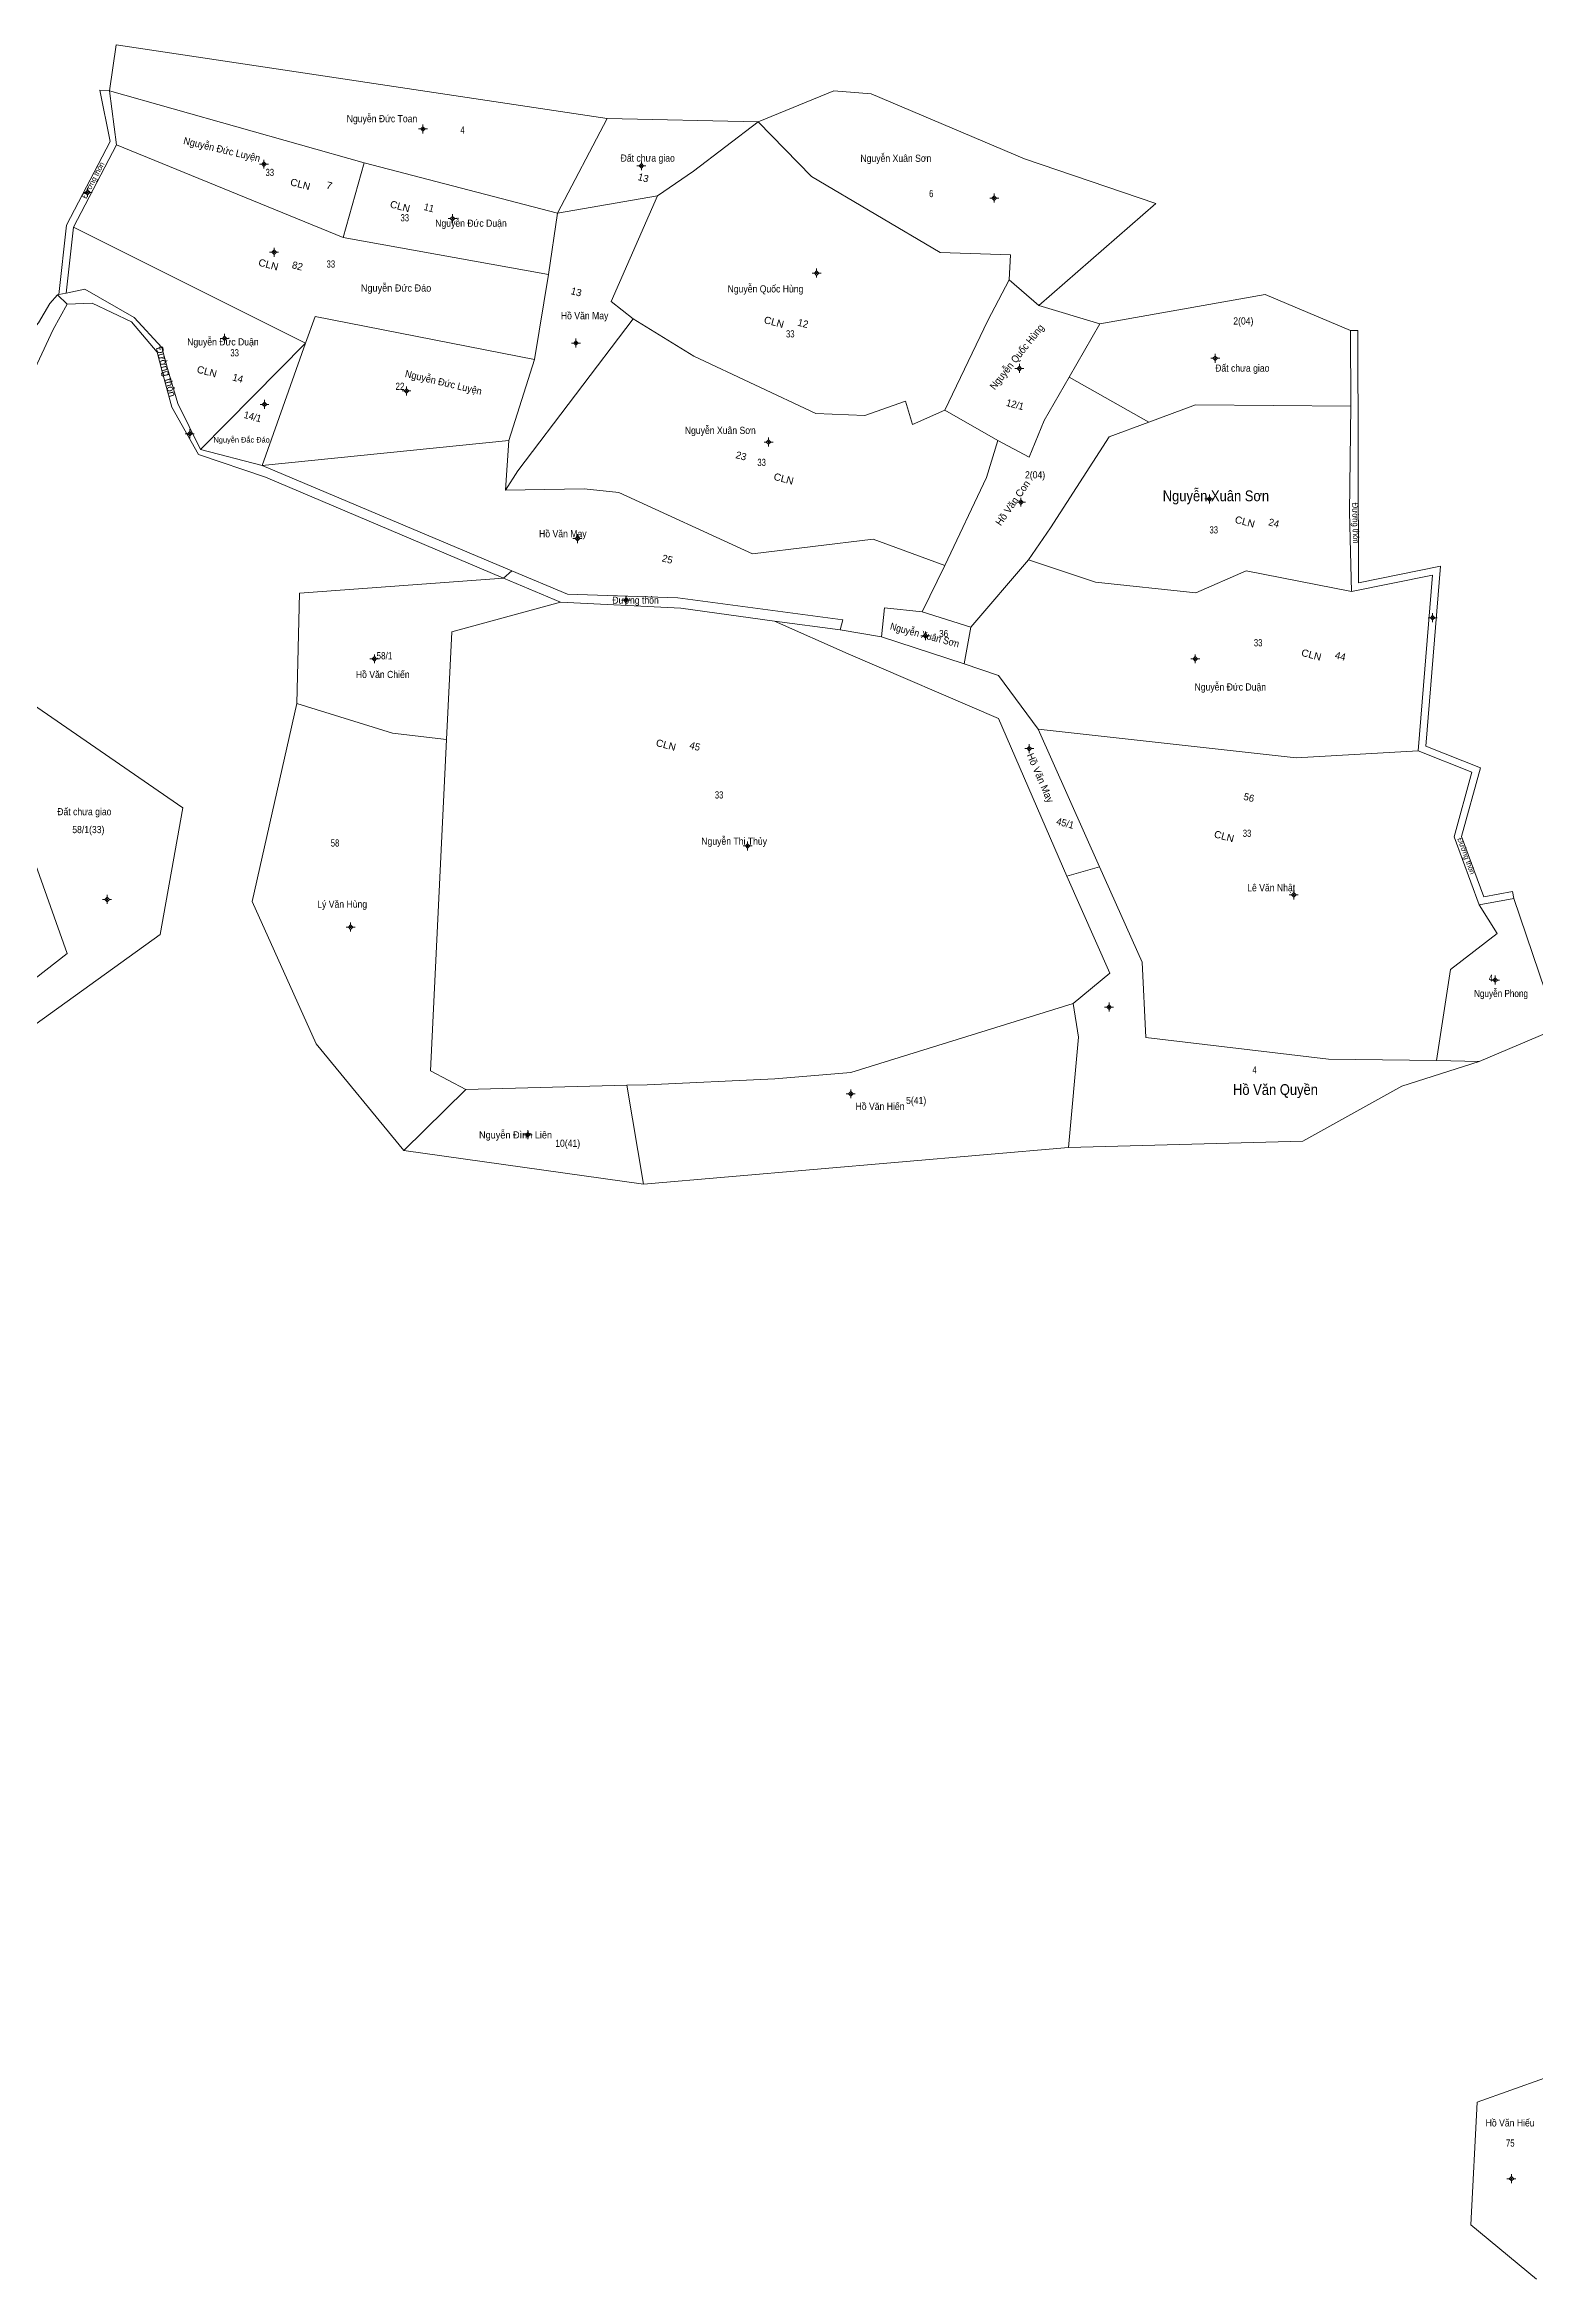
# Model space of a CAD drawing. Header units: metres. Extents: x 538455 to 541653, y 1847238 to 1851303.
# Drawn here: x 539630 to 540046, y 1850650 to 1851273 of the extents above; entities that cross this region are included whole.
import ezdxf
from ezdxf.enums import TextEntityAlignment as Align

# ---------------------------------------------------------------- set-up
doc = ezdxf.new("R2010")
doc.units = ezdxf.units.M
for name, color, linetype in [('1', 7, 'Continuous'), ('2', 7, 'Continuous'), ('3', 7, 'Continuous'), ('4', 7, 'Continuous')]:
    doc.layers.add(name, color=color, linetype=linetype)
for name, color, linetype, lineweight in [('11', 7, 'Continuous', 13), ('22', 7, 'Continuous', 13), ('5', 7, 'Continuous', 13)]:
    doc.layers.add(name, color=color, linetype=linetype, lineweight=lineweight)

msp = doc.modelspace()

# ---------------------------------------------------------------- hatches: boundary and pattern name
at = {"layer": '11'}
for points in [[(539735.6, 1851249.38, 1), (539735.3, 1851249.38, 1)], [(539691.27, 1851239.56, 1), (539690.97, 1851239.56, 1)], [(539796.51, 1851239.1, 1), (539796.21, 1851239.1, 1)], [(539642.07, 1851231.67, 1), (539641.77, 1851231.67, 1)], [(539894.91, 1851230.09, 1), (539894.61, 1851230.09, 1)], [(539743.87, 1851224.38, 1), (539743.57, 1851224.38, 1)], [(539694.11, 1851215.02, 1), (539693.81, 1851215.02, 1)], [(539845.38, 1851209.18, 1), (539845.08, 1851209.18, 1)], [(539680.3, 1851190.98, 1), (539680, 1851190.98, 1)], [(539778.28, 1851189.69, 1), (539777.98, 1851189.69, 1)], [(539901.93, 1851182.6, 1), (539901.63, 1851182.6, 1)], [(539956.55, 1851185.43, 1), (539956.25, 1851185.43, 1)], [(539731.02, 1851176.33, 1), (539730.72, 1851176.33, 1)], [(539691.42, 1851172.59, 1), (539691.12, 1851172.59, 1)], [(539670.56, 1851164.41, 1), (539670.26, 1851164.41, 1)], [(539831.99, 1851162.08, 1), (539831.69, 1851162.08, 1)], [(539902.36, 1851145.31, 1), (539902.06, 1851145.31, 1)], [(539954.91, 1851146.21, 1), (539954.61, 1851146.21, 1)], [(539778.7, 1851135.14, 1), (539778.4, 1851135.14, 1)], [(539792.23, 1851117.94, 1), (539791.93, 1851117.94, 1)], [(539875.71, 1851108.04, 1), (539875.41, 1851108.04, 1)], [(540017.18, 1851113.1, 1), (540016.88, 1851113.1, 1)], [(539722.05, 1851101.62, 1), (539721.75, 1851101.62, 1)], [(539951, 1851101.62, 1), (539950.7, 1851101.62, 1)], [(539904.68, 1851076.59, 1), (539904.38, 1851076.59, 1)], [(539826.14, 1851049.44, 1), (539825.84, 1851049.44, 1)], [(539647.53, 1851034.52, 1), (539647.23, 1851034.52, 1)], [(539978.45, 1851035.81, 1), (539978.15, 1851035.81, 1)], [(539715.42, 1851026.82, 1), (539715.12, 1851026.82, 1)], [(540034.6, 1851012.06, 1), (540034.3, 1851012.06, 1)], [(539926.93, 1851004.5, 1), (539926.63, 1851004.5, 1)], [(539854.92, 1850980.32, 1), (539854.62, 1850980.32, 1)], [(539764.81, 1850968.93, 1), (539764.51, 1850968.93, 1)], [(540039.15, 1850677.8, 1), (540038.85, 1850677.8, 1)]]:
    msp.add_hatch(color=256, dxfattribs=at).paths.add_polyline_path(points)

# ---------------------------------------------------------------- linework, layer by layer
for p, q in [((539734.82, 1851249.38), (539734.2, 1851249.38)), ((539735.45, 1851250.63), (539735.45, 1851250.01)), ((539735.45, 1851248.75), (539735.45, 1851248.13)), ((539736.7, 1851249.38), (539736.07, 1851249.38)), ((539690.49, 1851239.56), (539689.87, 1851239.56)), ((539691.12, 1851240.81), (539691.12, 1851240.19)), ((539691.12, 1851238.93), (539691.12, 1851238.31)), ((539692.37, 1851239.56), (539691.75, 1851239.56)), ((539795.73, 1851239.1), (539795.11, 1851239.1)), ((539796.36, 1851240.35), (539796.36, 1851239.73)), ((539796.36, 1851238.47), (539796.36, 1851237.85)), ((539797.61, 1851239.1), (539796.99, 1851239.1)), ((539641.92, 1851232.92), (539641.92, 1851232.29)), ((539641.3, 1851231.67), (539640.67, 1851231.67)), ((539641.92, 1851231.05), (539641.92, 1851230.42)), ((539643.17, 1851231.67), (539642.55, 1851231.67)), ((539894.13, 1851230.09), (539893.51, 1851230.09)), ((539894.76, 1851231.34), (539894.76, 1851230.71)), ((539894.76, 1851229.47), (539894.76, 1851228.84)), ((539896.01, 1851230.09), (539895.39, 1851230.09)), ((539743.09, 1851224.38), (539742.47, 1851224.38)), ((539743.72, 1851225.63), (539743.72, 1851225.01)), ((539743.72, 1851223.75), (539743.72, 1851223.13)), ((539744.97, 1851224.38), (539744.35, 1851224.38)), ((539693.33, 1851215.02), (539692.71, 1851215.02)), ((539693.96, 1851216.27), (539693.96, 1851215.65)), ((539693.96, 1851214.39), (539693.96, 1851213.77)), ((539695.21, 1851215.02), (539694.59, 1851215.02)), ((539844.61, 1851209.18), (539843.98, 1851209.18)), ((539845.23, 1851210.43), (539845.23, 1851209.81)), ((539845.23, 1851208.55), (539845.23, 1851207.93)), ((539846.48, 1851209.18), (539845.85, 1851209.18)), ((539679.53, 1851190.98), (539678.9, 1851190.98)), ((539680.15, 1851192.23), (539680.15, 1851191.61)), ((539680.15, 1851190.35), (539680.15, 1851189.73)), ((539681.4, 1851190.98), (539680.77, 1851190.98)), ((539777.51, 1851189.69), (539776.88, 1851189.69)), ((539778.13, 1851190.94), (539778.13, 1851190.31)), ((539778.13, 1851189.07), (539778.13, 1851188.44)), ((539779.38, 1851189.69), (539778.75, 1851189.69)), ((539901.15, 1851182.6), (539900.53, 1851182.6)), ((539901.78, 1851183.85), (539901.78, 1851183.23)), ((539903.03, 1851182.6), (539902.41, 1851182.6)), ((539955.77, 1851185.43), (539955.15, 1851185.43)), ((539956.4, 1851186.68), (539956.4, 1851186.05)), ((539956.4, 1851184.81), (539956.4, 1851184.18)), ((539957.65, 1851185.43), (539957.03, 1851185.43)), ((539730.25, 1851176.33), (539729.62, 1851176.33)), ((539730.87, 1851177.58), (539730.87, 1851176.95)), ((539732.12, 1851176.33), (539731.49, 1851176.33)), ((539901.78, 1851181.97), (539901.78, 1851181.35)), ((539690.65, 1851172.59), (539690.02, 1851172.59)), ((539691.27, 1851173.84), (539691.27, 1851173.21)), ((539691.27, 1851171.97), (539691.27, 1851171.34)), ((539692.52, 1851172.59), (539691.89, 1851172.59)), ((539730.87, 1851175.71), (539730.87, 1851175.08)), ((539669.79, 1851164.41), (539669.16, 1851164.41)), ((539670.41, 1851165.66), (539670.41, 1851165.03)), ((539670.41, 1851163.79), (539670.41, 1851163.16)), ((539671.66, 1851164.41), (539671.03, 1851164.41)), ((539831.21, 1851162.08), (539830.59, 1851162.08)), ((539831.84, 1851163.33), (539831.84, 1851162.71)), ((539831.84, 1851161.45), (539831.84, 1851160.83)), ((539833.09, 1851162.08), (539832.47, 1851162.08)), ((539901.59, 1851145.31), (539900.96, 1851145.31)), ((539902.21, 1851146.56), (539902.21, 1851145.93)), ((539903.46, 1851145.31), (539902.83, 1851145.31)), ((539954.13, 1851146.21), (539953.51, 1851146.21)), ((539954.76, 1851147.46), (539954.76, 1851146.83)), ((539954.76, 1851145.59), (539954.76, 1851144.96)), ((539956.01, 1851146.21), (539955.39, 1851146.21)), ((539902.21, 1851144.69), (539902.21, 1851144.06)), ((539777.93, 1851135.14), (539777.3, 1851135.14)), ((539778.55, 1851136.39), (539778.55, 1851135.77)), ((539778.55, 1851134.51), (539778.55, 1851133.89)), ((539779.8, 1851135.14), (539779.18, 1851135.14)), ((539791.45, 1851117.94), (539790.83, 1851117.94)), ((539792.08, 1851119.19), (539792.08, 1851118.57)), ((539792.08, 1851117.31), (539792.08, 1851116.69)), ((539793.33, 1851117.94), (539792.7, 1851117.94)), ((540017.03, 1851114.35), (540017.03, 1851113.73)), ((539874.94, 1851108.04), (539874.31, 1851108.04)), ((539875.56, 1851109.29), (539875.56, 1851108.67)), ((539875.56, 1851107.41), (539875.56, 1851106.79)), ((539876.81, 1851108.04), (539876.19, 1851108.04)), ((540016.41, 1851113.1), (540015.78, 1851113.1)), ((540017.03, 1851112.47), (540017.03, 1851111.85)), ((540018.28, 1851113.1), (540017.65, 1851113.1)), ((539721.27, 1851101.62), (539720.65, 1851101.62)), ((539721.9, 1851102.87), (539721.9, 1851102.25)), ((539723.15, 1851101.62), (539722.53, 1851101.62)), ((539950.23, 1851101.62), (539949.6, 1851101.62)), ((539950.85, 1851102.87), (539950.85, 1851102.25)), ((539952.1, 1851101.62), (539951.47, 1851101.62)), ((539721.9, 1851100.99), (539721.9, 1851100.37)), ((539950.85, 1851100.99), (539950.85, 1851100.37)), ((539903.91, 1851076.59), (539903.28, 1851076.59)), ((539904.53, 1851077.84), (539904.53, 1851077.21)), ((539905.78, 1851076.59), (539905.15, 1851076.59)), ((539904.53, 1851075.97), (539904.53, 1851075.34)), ((539825.37, 1851049.44), (539824.74, 1851049.44)), ((539825.99, 1851050.69), (539825.99, 1851050.07)), ((539825.99, 1851048.81), (539825.99, 1851048.19)), ((539827.24, 1851049.44), (539826.61, 1851049.44)), ((539646.75, 1851034.52), (539646.13, 1851034.52)), ((539647.38, 1851035.77), (539647.38, 1851035.15)), ((539647.38, 1851033.89), (539647.38, 1851033.27)), ((539648.63, 1851034.52), (539648.01, 1851034.52)), ((539977.68, 1851035.81), (539977.05, 1851035.81)), ((539978.3, 1851037.06), (539978.3, 1851036.43)), ((539978.3, 1851035.19), (539978.3, 1851034.56)), ((539979.55, 1851035.81), (539978.93, 1851035.81)), ((539714.65, 1851026.82), (539714.02, 1851026.82)), ((539715.27, 1851028.07), (539715.27, 1851027.45)), ((539716.52, 1851026.82), (539715.89, 1851026.82)), ((539715.27, 1851026.19), (539715.27, 1851025.57)), ((540033.82, 1851012.06), (540033.2, 1851012.06)), ((540034.45, 1851013.31), (540034.45, 1851012.69)), ((540034.45, 1851011.43), (540034.45, 1851010.81)), ((540035.7, 1851012.06), (540035.07, 1851012.06)), ((539926.15, 1851004.5), (539925.53, 1851004.5)), ((539926.78, 1851005.75), (539926.78, 1851005.13)), ((539926.78, 1851003.87), (539926.78, 1851003.25)), ((539928.03, 1851004.5), (539927.41, 1851004.5)), ((539854.15, 1850980.32), (539853.52, 1850980.32)), ((539854.77, 1850981.57), (539854.77, 1850980.95)), ((539854.77, 1850979.69), (539854.77, 1850979.07)), ((539856.02, 1850980.32), (539855.39, 1850980.32)), ((539764.03, 1850968.93), (539763.41, 1850968.93)), ((539764.66, 1850970.18), (539764.66, 1850969.55)), ((539764.66, 1850968.31), (539764.66, 1850967.68)), ((539765.91, 1850968.93), (539765.29, 1850968.93)), ((540038.37, 1850677.8), (540037.75, 1850677.8)), ((540039, 1850679.05), (540039, 1850678.43)), ((540040.25, 1850677.8), (540039.63, 1850677.8)), ((540039, 1850677.17), (540039, 1850676.55))]:
    msp.add_line(p, q, dxfattribs=at)
for points in [[(539735.45, 1851250.01), (539734.82, 1851249.38), (539735.45, 1851248.75), (539736.07, 1851249.38)], [(539691.12, 1851240.19), (539690.49, 1851239.56), (539691.12, 1851238.93), (539691.75, 1851239.56)], [(539796.36, 1851239.73), (539795.73, 1851239.1), (539796.36, 1851238.47), (539796.99, 1851239.1)], [(539641.92, 1851232.29), (539641.3, 1851231.67), (539641.92, 1851231.05), (539642.55, 1851231.67)], [(539894.76, 1851230.71), (539894.13, 1851230.09), (539894.76, 1851229.47), (539895.39, 1851230.09)], [(539743.72, 1851225.01), (539743.09, 1851224.38), (539743.72, 1851223.75), (539744.35, 1851224.38)], [(539693.96, 1851215.65), (539693.33, 1851215.02), (539693.96, 1851214.39), (539694.59, 1851215.02)], [(539845.23, 1851209.81), (539844.61, 1851209.18), (539845.23, 1851208.55), (539845.85, 1851209.18)], [(539680.15, 1851191.61), (539679.53, 1851190.98), (539680.15, 1851190.35), (539680.77, 1851190.98)], [(539778.13, 1851190.31), (539777.51, 1851189.69), (539778.13, 1851189.07), (539778.75, 1851189.69)], [(539901.78, 1851183.23), (539901.15, 1851182.6), (539901.78, 1851181.97), (539902.41, 1851182.6)], [(539956.4, 1851186.05), (539955.77, 1851185.43), (539956.4, 1851184.81), (539957.03, 1851185.43)], [(539730.87, 1851176.95), (539730.25, 1851176.33), (539730.87, 1851175.71), (539731.49, 1851176.33)], [(539691.27, 1851173.21), (539690.65, 1851172.59), (539691.27, 1851171.97), (539691.89, 1851172.59)], [(539670.41, 1851165.03), (539669.79, 1851164.41), (539670.41, 1851163.79), (539671.03, 1851164.41)], [(539831.84, 1851162.71), (539831.21, 1851162.08), (539831.84, 1851161.45), (539832.47, 1851162.08)], [(539902.21, 1851145.93), (539901.59, 1851145.31), (539902.21, 1851144.69), (539902.83, 1851145.31)], [(539954.76, 1851146.83), (539954.13, 1851146.21), (539954.76, 1851145.59), (539955.39, 1851146.21)], [(539778.55, 1851135.77), (539777.93, 1851135.14), (539778.55, 1851134.51), (539779.18, 1851135.14)], [(539792.08, 1851118.57), (539791.45, 1851117.94), (539792.08, 1851117.31), (539792.7, 1851117.94)], [(540017.03, 1851113.73), (540016.41, 1851113.1), (540017.03, 1851112.47), (540017.65, 1851113.1)], [(539875.56, 1851108.67), (539874.94, 1851108.04), (539875.56, 1851107.41), (539876.19, 1851108.04)], [(539721.9, 1851102.25), (539721.27, 1851101.62), (539721.9, 1851100.99), (539722.53, 1851101.62)], [(539950.85, 1851102.25), (539950.23, 1851101.62), (539950.85, 1851100.99), (539951.47, 1851101.62)], [(539904.53, 1851077.21), (539903.91, 1851076.59), (539904.53, 1851075.97), (539905.15, 1851076.59)], [(539825.99, 1851050.07), (539825.37, 1851049.44), (539825.99, 1851048.81), (539826.61, 1851049.44)], [(539647.38, 1851035.15), (539646.75, 1851034.52), (539647.38, 1851033.89), (539648.01, 1851034.52)], [(539978.3, 1851036.43), (539977.68, 1851035.81), (539978.3, 1851035.19), (539978.93, 1851035.81)], [(539715.27, 1851027.45), (539714.65, 1851026.82), (539715.27, 1851026.19), (539715.89, 1851026.82)], [(540034.45, 1851012.69), (540033.82, 1851012.06), (540034.45, 1851011.43), (540035.07, 1851012.06)], [(539926.78, 1851005.13), (539926.15, 1851004.5), (539926.78, 1851003.87), (539927.41, 1851004.5)], [(539854.77, 1850980.95), (539854.15, 1850980.32), (539854.77, 1850979.69), (539855.39, 1850980.32)], [(539764.66, 1850969.55), (539764.03, 1850968.93), (539764.66, 1850968.31), (539765.29, 1850968.93)], [(540039, 1850678.43), (540038.37, 1850677.8), (540039, 1850677.17), (540039.63, 1850677.8)]]:
    msp.add_lwpolyline(points, close=True, dxfattribs=at)
for centre in [(539735.45, 1851249.38), (539691.12, 1851239.56), (539796.36, 1851239.1), (539641.92, 1851231.67), (539894.76, 1851230.09), (539743.72, 1851224.38), (539693.96, 1851215.02), (539845.23, 1851209.18), (539680.15, 1851190.98), (539778.13, 1851189.69), (539901.78, 1851182.6), (539956.4, 1851185.43), (539730.87, 1851176.33), (539691.27, 1851172.59), (539670.41, 1851164.41), (539831.84, 1851162.08), (539902.21, 1851145.31), (539954.76, 1851146.21), (539778.55, 1851135.14), (539792.08, 1851117.94), (539875.56, 1851108.04), (540017.03, 1851113.1), (539721.9, 1851101.62), (539950.85, 1851101.62), (539904.53, 1851076.59), (539825.99, 1851049.44), (539647.38, 1851034.52), (539978.3, 1851035.81), (539715.27, 1851026.82), (540034.45, 1851012.06), (539926.78, 1851004.5), (539854.77, 1850980.32), (539764.66, 1850968.93), (540039, 1850677.8)]:
    msp.add_circle(centre, 0.15, dxfattribs=at)
at = {"layer": '22'}
for p, q in [((539633.58, 1851203.12), (539633.89, 1851203.18)), ((539633.58, 1851203.12), (539636.22, 1851200.48)), ((539633.89, 1851203.18), (539635.96, 1851203.61)), ((539757.89, 1851124.14), (539760.22, 1851126.21))]:
    msp.add_line(p, q, dxfattribs=at)
for points in [[(539635.96, 1851203.61), (539638, 1851222), (539650, 1851245), (539648, 1851260), (539645.31, 1851260.16), (539648.23, 1851245.93), (539636.05, 1851222.59), (539633.89, 1851203.18)], [(539633.58, 1851203.12), (539631.43, 1851200.75), (539628.24, 1851195.3), (539617.42, 1851182.74)], [(539760.22, 1851126.21), (539690.6, 1851155.56), (539673.4, 1851159.96), (539667.14, 1851172.78), (539664.26, 1851182.57), (539662.63, 1851188.42), (539654.93, 1851196.84), (539641.14, 1851204.68), (539635.96, 1851203.61)], [(539636.22, 1851200.48), (539632.36, 1851193.42), (539627.84, 1851183.89), (539621.46, 1851170.37), (539603.26, 1851142.36), (539591.92, 1851127.35), (539581.59, 1851112.99), (539567.97, 1851104.32), (539546.69, 1851088.66), (539524.05, 1851075.3)], [(539636.22, 1851200.48), (539643.18, 1851200.81), (539654.16, 1851195.62), (539661.33, 1851187.15), (539662.71, 1851181.74), (539665.43, 1851171.76), (539672.89, 1851158.62), (539691.52, 1851152.25), (539757.89, 1851124.14)], [(539757.89, 1851124.14), (539773.85, 1851117.38), (539807.4, 1851115.74), (539833.5, 1851112.17), (539851.84, 1851109.67), (539852.51, 1851112.48), (539806.53, 1851118.62), (539775.73, 1851119.67), (539760.22, 1851126.21)]]:
    msp.add_lwpolyline(points, dxfattribs=at)
msp.add_lwpolyline([(539993.86, 1851142.48), (539994.38, 1851120.4), (540017, 1851125), (540013, 1851076), (540028, 1851070), (540023, 1851052), (540030, 1851033), (540039.65, 1851034.77), (540039.29, 1851036.74), (540031.29, 1851035.27), (540025.1, 1851052.09), (540030.41, 1851071.19), (540015.11, 1851077.31), (540019.21, 1851127.49), (539996.37, 1851122.85), (539996.15, 1851193.19), (539994.15, 1851193.18), (539994.19, 1851172.1)], close=True, dxfattribs=at)
at = {"layer": '5'}
for p, q in [((539772.99, 1851225.89), (539786.79, 1851252.32)), ((539786.79, 1851252.32), (539828.96, 1851251.35)), ((539713.18, 1851219.13), (539650, 1851245)), ((539719.07, 1851239.96), (539713.18, 1851219.13)), ((539719.07, 1851239.96), (539772.99, 1851225.89)), ((539772.99, 1851225.89), (539770.51, 1851208.81)), ((539772.99, 1851225.89), (539800.87, 1851230.7)), ((539638, 1851222), (539702.72, 1851189.62)), ((539770.51, 1851208.81), (539713.18, 1851219.13)), ((539770.51, 1851208.81), (539766.52, 1851185.05)), ((539898.94, 1851207.32), (539907.24, 1851200.18)), ((539924.19, 1851195.08), (539907.24, 1851200.18)), ((539915.63, 1851180.21), (539924.19, 1851195.08)), ((539673.4, 1851159.96), (539702.72, 1851189.62)), ((539766.52, 1851185.05), (539759.37, 1851162.54)), ((539915.63, 1851180.21), (539937.9, 1851167.61)), ((539881, 1851171), (539895.8, 1851162.54)), ((539759.37, 1851162.54), (539758.52, 1851148.68)), ((539880.98, 1851127.67), (539874.63, 1851114.75)), ((539888.2, 1851110.41), (539904.32, 1851129.23)), ((539888.2, 1851110.41), (539874.63, 1851114.75)), ((539863.32, 1851107.75), (539851.84, 1851109.67)), ((539886.36, 1851100.2), (539863.32, 1851107.75)), ((539888.2, 1851110.41), (539886.36, 1851100.2)), ((539924.17, 1851043.63), (539907, 1851082)), ((539915, 1851041), (539924.17, 1851043.63)), ((540029.96, 1850989.34), (540018.09, 1850989.62)), ((539730.16, 1850964.48), (539747.38, 1850981.5)), ((539747.38, 1850981.5), (539792.33, 1850982.71)), ((539796.98, 1850955.16), (539792.33, 1850982.71)), ((539730.16, 1850964.48), (539796.98, 1850955.16)), ((539796.98, 1850955.16), (539915.46, 1850965.36))]:
    msp.add_line(p, q, dxfattribs=at)
for points in [[(539719.07, 1851239.96), (539648, 1851260), (539649.88, 1851272.88), (539786.79, 1851252.32)], [(539828.96, 1851251.35), (539850, 1851260), (539860.48, 1851259.21), (539903.2, 1851241.05), (539939.86, 1851228.61), (539907.24, 1851200.18)], [(539800.87, 1851230.7), (539810.87, 1851237.62), (539828.96, 1851251.35)], [(539828.96, 1851251.35), (539843.77, 1851236.15), (539879.7, 1851214.92), (539899.33, 1851214.24), (539898.94, 1851207.32)], [(539794.12, 1851196.48), (539787.94, 1851201.26), (539800.87, 1851230.7)], [(539881, 1851171), (539893, 1851196), (539898.94, 1851207.32)], [(539924.19, 1851195.08), (539970.33, 1851203.25), (539994.15, 1851193.18)], [(539702.72, 1851189.62), (539705.38, 1851197.09), (539766.52, 1851185.05)], [(539794.12, 1851196.48), (539761.94, 1851154.06), (539758.52, 1851148.68)], [(539794.12, 1851196.48), (539811, 1851186), (539845, 1851170), (539858.64, 1851169.46), (539870.05, 1851173.43), (539872, 1851167), (539881, 1851171)], [(539702.72, 1851189.62), (539690.6, 1851155.56), (539759.37, 1851162.54)], [(539895.8, 1851162.54), (539904.49, 1851157.87), (539908.67, 1851168.13), (539915.63, 1851180.21)], [(539937.9, 1851167.61), (539950.9, 1851172.42), (539994.19, 1851172.1)], [(539904.32, 1851129.23), (539910.42, 1851138.17), (539926.84, 1851163.52), (539937.9, 1851167.61)], [(539880.98, 1851127.67), (539892.64, 1851152.15), (539895.8, 1851162.54)], [(539758.52, 1851148.68), (539780.41, 1851149), (539790.09, 1851148.05), (539827.33, 1851130.88), (539860.97, 1851135.02), (539880.98, 1851127.67)], [(539904.32, 1851129.23), (539923, 1851123), (539951, 1851120), (539965, 1851126.18), (539994.38, 1851120.4)], [(539700.3, 1851089.16), (539701.07, 1851119.91), (539757.89, 1851124.14)], [(539742.07, 1851079.11), (539743.55, 1851109.16), (539773.85, 1851117.38)], [(539874.63, 1851114.75), (539864.18, 1851115.89), (539863.32, 1851107.75)], [(539833.5, 1851112.17), (539854, 1851103), (539896, 1851085), (539915, 1851041)], [(539886.36, 1851100.2), (539896, 1851097), (539907, 1851082)], [(539584.23, 1850988.16), (539606.92, 1850990.96), (539609.41, 1850998.52), (539636.2, 1851019.48), (539611.42, 1851089.21)], [(539618.5, 1851094.53), (539668.54, 1851060.11), (539662.14, 1851024.73), (539592.27, 1850974.5)], [(539700.3, 1851089.16), (539687.8, 1851033.99), (539705.65, 1850994.29), (539730.16, 1850964.48)], [(539700.3, 1851089.16), (539727.01, 1851080.86), (539742.07, 1851079.11)], [(539747.38, 1850981.5), (539737.54, 1850986.75), (539742.07, 1851079.11)], [(539907, 1851082), (539979, 1851074), (540013, 1851076)], [(539915, 1851041), (539927, 1851014), (539916.81, 1851005.48)], [(539924.17, 1851043.63), (539936, 1851017), (539937, 1850996), (539988, 1850990), (540018.09, 1850989.62)], [(540030, 1851033), (540035, 1851025), (540022, 1851015), (540018.09, 1850989.62)], [(540029.96, 1850989.34), (540051.9, 1850998.61), (540039.65, 1851034.77)], [(539792.33, 1850982.71), (539798.02, 1850982.86), (539833.62, 1850984.48), (539854.82, 1850986.29), (539916.81, 1851005.48)], [(539915.46, 1850965.36), (539918.24, 1850996.13), (539916.81, 1851005.48)], [(539915.46, 1850965.36), (539980.8, 1850967.08), (540008.47, 1850982.47), (540029.96, 1850989.34)], [(540048.24, 1850705.85), (540029.49, 1850699.16), (540027.68, 1850664.91), (540046.02, 1850649.75)]]:
    msp.add_lwpolyline(points, dxfattribs=at)

# ---------------------------------------------------------------- texts
at = {"layer": '1'}
for s, height, width, p in [('Nguyễn Đức Toan', 2, 0.9, (539724.035, 1851251.26)), ('Đất chưa giao', 2, 0.9, (539798.14, 1851240.27)), ('Nguyễn Xuân Sơn', 2, 0.9, (539867.34, 1851240.21)), ('Nguyễn Đức Duận', 2, 0.9, (539748.85, 1851222.1)), ('Nguyễn Đức Đáo', 2, 0.95, (539727.96, 1851204.03)), ('Nguyễn Quốc Hùng', 2, 0.9, (539830.98, 1851203.79)), ('Hồ Văn May', 2, 0.9, (539780.54, 1851196.32)), ('Nguyễn Đức Duận', 2, 0.9, (539679.67, 1851189.01)), ('Đất chưa giao', 2, 0.9, (539963.95, 1851181.69)), ('Nguyễn Đắc Đáo', 1.5, 0.9, (539684.9, 1851161.94)), ('Nguyễn Xuân Sơn', 2, 0.9, (539818.37, 1851164.33)), ('Nguyễn Xuân Sơn', 3, 0.9, (539956.595, 1851145.57)), ('Hồ Văn May', 2, 0.9, (539774.47, 1851135.52)), ('Đường thôn', 2, 0.9, (539794.74, 1851117)), ('Hồ Văn Chiến', 2, 0.9, (539724.245, 1851096.27)), ('Nguyễn Đức Duận', 2, 0.9, (539960.6, 1851092.79)), ('Đất chưa giao', 2, 0.9, (539641.03, 1851058.01)), ('Nguyễn Thị Thủy', 2, 0.9, (539822.245, 1851049.78)), ('Lê Văn Nhật', 2, 0.9, (539972, 1851036.8)), ('Lý Văn Hùng', 2, 0.9, (539712.935, 1851032.22)), ('Nguyễn Phong', 2, 0.85, (540036.1, 1851007.32)), ('Hồ Văn Quyền', 3, 0.9, (539973.2, 1850980.02)), ('Hồ Văn Hiến', 2, 0.9, (539862.925, 1850975.83)), ('Nguyễn Đình Liên', 2, 0.95, (539761.28, 1850967.87)), ('Hồ Văn Hiếu', 2, 0.9, (540038.635, 1850692.37))]:
    msp.add_text(s, height=height, dxfattribs=dict(at, width=width)).set_placement(p, align=Align.CENTER)
for s, height, rotation, width, p in [('Nguyễn Đức Luyện', 2, 346.608, 0.95, (539679.163, 1851242.689)), ('Nguyễn Quốc Hùng', 2, 51.47, 0.95, (539901.843, 1851185.222)), ('Nguyễn Đức Luyện', 2, 346.608, 0.95, (539740.953, 1851177.719)), ('Đường thôn', 1.7, 271.349, 0.9, (539994.705, 1851139.445)), ('Nguyễn Xuân Sơn', 2, 345.248, 0.9, (539875.14, 1851107.301))]:
    msp.add_text(s, height=height, rotation=rotation, dxfattribs=dict(at, width=width)).set_placement(p, align=Align.CENTER)
for s, height, rotation, p in [('Đường thôn', 1.5, 62.442, (539644.114, 1851234.733)), ('Đường thôn', 2, 285.245, (539662.854, 1851181.458)), ('Hồ Văn Con', 2, 55.176, (539900.752, 1851144.524)), ('Hồ Văn May', 2, 293.356, (539906.717, 1851068.041)), ('Đường thôn', 1.445, 290.225, (540025.731, 1851046.415))]:
    msp.add_text(s, height=height, rotation=rotation, dxfattribs=at).set_placement(p, align=Align.CENTER)
at = {"layer": '2'}
for s, width, p in [('4', 0.8, (539746.485, 1851248.07)), ('6', 0.8, (539877.2, 1851230.36)), ('2(04)', 0.9, (539964.24, 1851194.84)), ('22', 0.85, (539729.045, 1851176.62)), ('2(04)', 0.9, (539906.16, 1851151.94)), ('36', 0.85, (539880.665, 1851107.68)), ('58/1', 0.85, (539724.72, 1851101.5)), ('58/1(33)', 0.9, (539642.145, 1851053.02)), ('58', 0.8, (539710.945, 1851049.28)), ('4', 0.8, (540033.245, 1851011.58)), ('4', 0.8, (539967.375, 1850986.03)), ('5(41)', 0.9, (539873, 1850977.48)), ('10(41)', 0.9, (539775.815, 1850965.54)), ('75', 0.8, (540038.68, 1850686.75))]:
    msp.add_text(s, height=2, dxfattribs=dict(at, width=width)).set_placement(p, align=Align.CENTER)
for s, width, p in [('7', 1.1, (539709.085, 1851232.645)), ('11', 0.95, (539736.895, 1851226.458)), ('14/1', 0.95, (539687.725, 1851168.207)), ('12/1', 0.95, (539900.335, 1851171.567)), ('45/1', 0.95, (539914.315, 1851054.817))]:
    msp.add_text(s, height=2, rotation=345.248, dxfattribs=dict(at, width=width)).set_placement(p, align=Align.CENTER)
for s, p in [('13', (539796.65, 1851234.793)), ('82', (539700.21, 1851210.23)), ('13', (539777.96, 1851202.983)), ('12', (539841.19, 1851194.2)), ('14', (539683.595, 1851178.919)), ('23', (539823.94, 1851157.253)), ('24', (539972.505, 1851138.529)), ('25', (539803.375, 1851128.459)), ('44', (539991.045, 1851101.419)), ('45', (539811.055, 1851076.289)), ('56', (539965.56, 1851061.99))]:
    msp.add_text(s, height=2, rotation=345.248, dxfattribs=at).set_placement(p, align=Align.CENTER)
at = {"layer": '3', "width": 1.05}
for p in [(539701.005, 1851233.015), (539728.815, 1851226.825), (539692.125, 1851210.595), (539833.105, 1851194.565), (539674.955, 1851180.775), (539835.805, 1851150.875), (539964.425, 1851138.895), (539982.965, 1851101.785), (539802.975, 1851076.655), (539958.625, 1851051.165)]:
    msp.add_text('CLN', height=2, rotation=345.248, dxfattribs=at).set_placement(p, align=Align.CENTER)
at = {"layer": '4', "width": 0.8}
for p in [(539692.745, 1851236.26), (539730.385, 1851223.62), (539709.765, 1851210.72), (539837.895, 1851191.25), (539682.945, 1851185.96), (539829.905, 1851155.4), (539955.985, 1851136.59), (539968.365, 1851105.12), (539818.045, 1851062.68), (539965.275, 1851051.99)]:
    msp.add_text('33', height=2, dxfattribs=at).set_placement(p, align=Align.CENTER)

doc.saveas('drawing.dxf')
